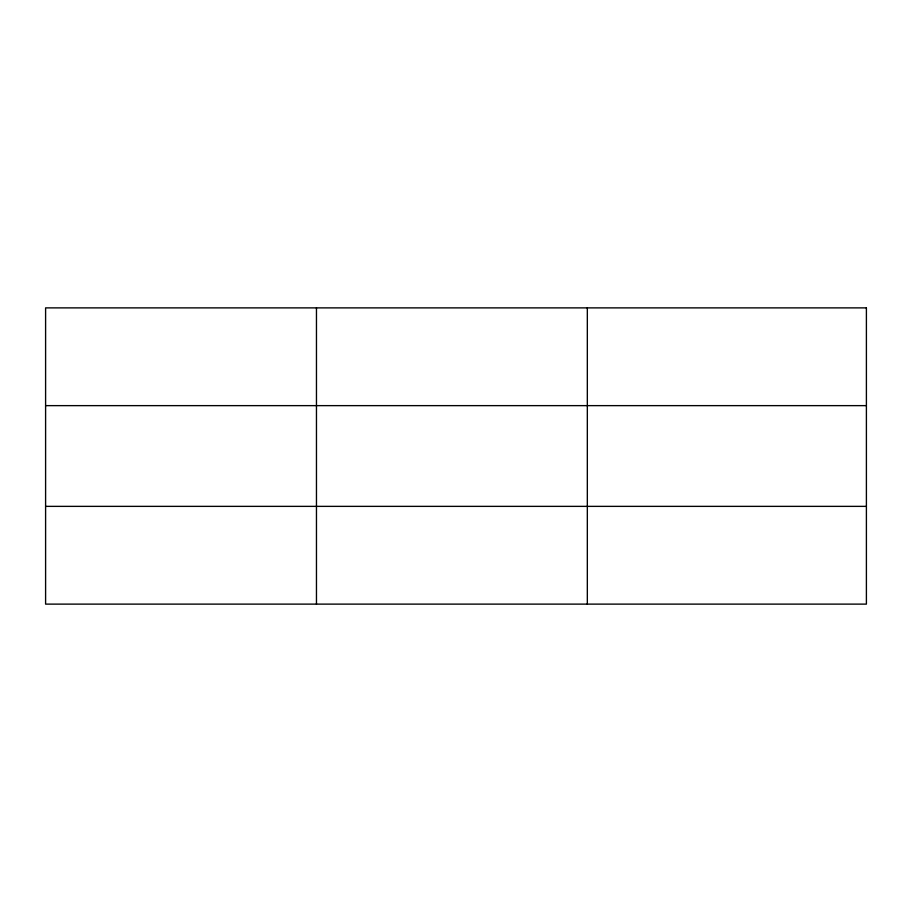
<?xml version="1.0" encoding="UTF-8"?>
<svg xmlns="http://www.w3.org/2000/svg" width="912" height="912" viewBox="0 0 912 912"><rect width="100%" height="100%" fill="white"/><g stroke="black" fill="none" stroke-linecap="round" stroke-linejoin="round"><path stroke-width="1.37" d="M316.464 604.12L316.464 307.88M587.328 604.12L587.328 307.88M45.6 405.635L866.4 405.635M45.6 506.365L866.4 506.365M866.4 307.88L45.6 307.88L45.6 604.12L866.4 604.12L866.4 307.88"/></g></svg>
